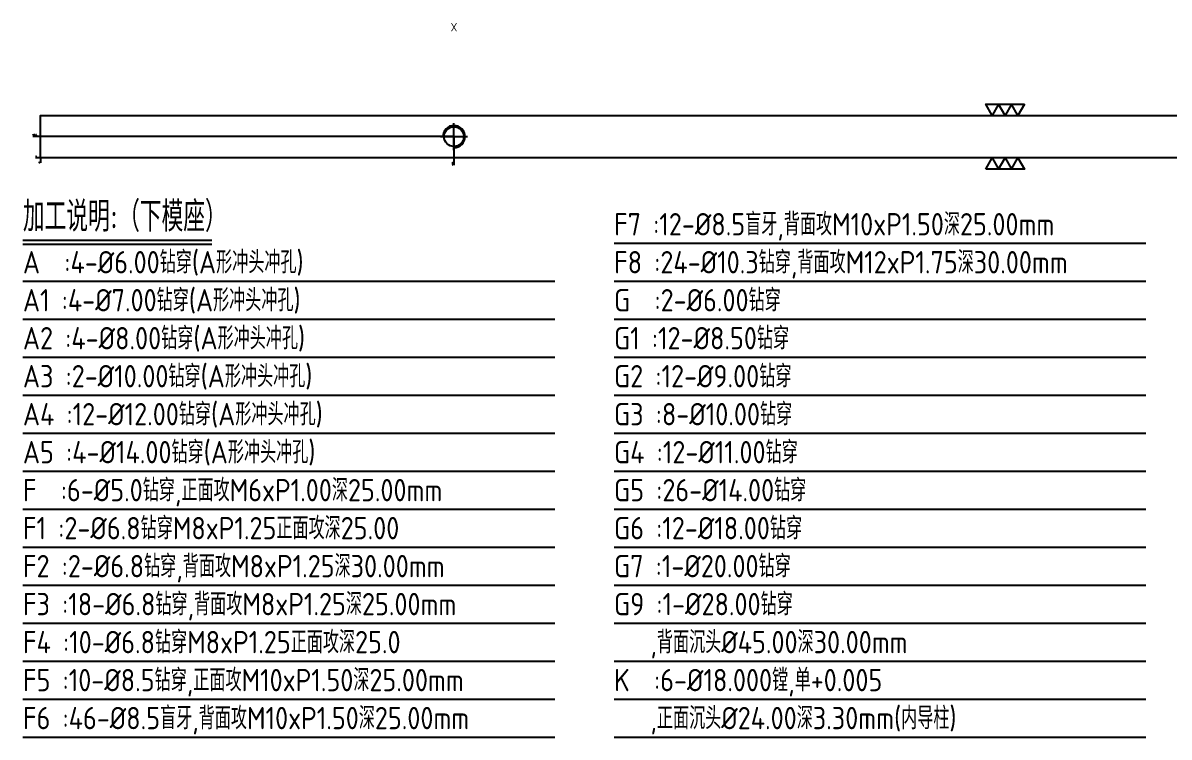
# Model space of a CAD drawing. Header units: millimetres. Extents: x 48713 to 52136, y -7473 to -5559.
# Drawn here: x 48803 to 50342, y -7473 to -6515 of the extents above; entities that cross this region are included whole.
import ezdxf
from ezdxf.enums import TextEntityAlignment as Align

# ---------------------------------------------------------------- set-up
doc = ezdxf.new("R2010")
doc.units = ezdxf.units.MM
for name, color, linetype in [('DIM', 4, 'Continuous'), ('LP', 255, 'Continuous'), ('LP_O', 40, 'Continuous'), ('TEXT', 4, 'Continuous')]:
    doc.layers.add(name, color=color, linetype=linetype)
doc.styles.add('gbenor', font='gbenor.shx', dxfattribs={"bigfont": 'gbcbig.shx'})
doc.styles.get("Standard").update_dxf_attribs({"font": 'txt.shx', "width": 0.85, "bigfont": 'ctxt.shx'})
doc.dimstyles.new('T-2-WX', dxfattribs={"dimtxt": 2, "dimasz": 2, "dimexe": 0.5, "dimexo": 0.5, "dimgap": 0.5, "dimtad": 1, "dimtxsty": 'Standard', "dimblk": 'OPEN30', "dimcen": 0, "dimazin": 3, "dimtfac": 1, "dimtmove": 0, "dimatfit": 3, "dimldrblk": 'OPEN30', "dimlwd": -1, "dimlwe": -1})

# ---------------------------------------------------------------- blocks, each defined once
blk = doc.blocks.new('*D7585')
at = {"layer": 'Defpoints', "color": 0}
for p in [(48827.1, -6695.7), (51417.1, -6695.7), (51422.1, -6695.7)]:
    blk.add_point(p, dxfattribs=at)
at = {"layer": 'DIM', "color": 0}
blk.add_line((51417.6, -6695.7), (51423.7, -6695.7), dxfattribs=at)
at = {"layer": 'DIM', "color": 0, "insert": (51423.1, -6694.2), "char_height": 2, "attachment_point": 5}
blk.add_mtext('0', dxfattribs=at)
blk = doc.blocks.new('_Open30')
blk = doc.blocks.new('*D7586')
at = {"layer": 'Defpoints', "color": 0}
for p in [(50862.1, -6667.2), (51422.1, -6667.2), (48827.1, -6695.7)]:
    blk.add_point(p, dxfattribs=at)
at = {"layer": 'DIM', "color": 0}
blk.add_line((50862.6, -6667.2), (51427.7, -6667.2), dxfattribs=at)
at = {"layer": 'DIM', "color": 0, "insert": (51425.2, -6665.6), "char_height": 2, "attachment_point": 5}
blk.add_mtext('28,5', dxfattribs=at)
blk = doc.blocks.new('*D7587')
at = {"layer": 'Defpoints', "color": 0}
for p in [(51417.1, -6638.7), (51422.1, -6638.7), (48827.1, -6695.7)]:
    blk.add_point(p, dxfattribs=at)
at = {"layer": 'DIM', "color": 0}
blk.add_line((51417.6, -6638.7), (51425.3, -6638.7), dxfattribs=at)
at = {"layer": 'DIM', "color": 0, "insert": (51423.9, -6637.2), "char_height": 2, "attachment_point": 5}
blk.add_mtext('57', dxfattribs=at)
blk = doc.blocks.new('*D7588')
at = {"layer": 'Defpoints', "color": 0}
for p in [(48822.1, -6695.7), (48827.1, -6695.7), (48827.1, -6695.7)]:
    blk.add_point(p, dxfattribs=at)
at = {"layer": 'DIM', "color": 0}
blk.add_line((48826.6, -6695.7), (48820.4, -6695.7), dxfattribs=at)
at = {"layer": 'DIM', "color": 0, "insert": (48821, -6694.2), "char_height": 2, "attachment_point": 5}
blk.add_mtext('0', dxfattribs=at)
blk = doc.blocks.new('*D7589')
at = {"layer": 'Defpoints', "color": 0}
for p in [(48822.1, -6667.2), (49382.1, -6667.2), (48827.1, -6695.7)]:
    blk.add_point(p, dxfattribs=at)
at = {"layer": 'DIM', "color": 0}
blk.add_line((49381.6, -6667.2), (48816.4, -6667.2), dxfattribs=at)
at = {"layer": 'DIM', "color": 0, "insert": (48819, -6665.6), "char_height": 2, "attachment_point": 5}
blk.add_mtext('28,5', dxfattribs=at)
blk = doc.blocks.new('*D7590')
at = {"layer": 'Defpoints', "color": 0}
for p in [(48827.1, -6695.7), (51417.1, -6695.7), (51417.1, -6700.7)]:
    blk.add_point(p, dxfattribs=at)
at = {"layer": 'DIM', "color": 0}
blk.add_line((51417.1, -6696.2), (51417.1, -6707.2), dxfattribs=at)
at = {"layer": 'DIM', "color": 0, "insert": (51415.6, -6704.2), "char_height": 2, "attachment_point": 5, "rotation": 90}
blk.add_mtext('2590', dxfattribs=at)
blk = doc.blocks.new('*D7591')
at = {"layer": 'Defpoints', "color": 0}
for p in [(50862.1, -6667.2), (48827.1, -6695.7), (50862.1, -6700.7)]:
    blk.add_point(p, dxfattribs=at)
at = {"layer": 'DIM', "color": 0}
blk.add_line((50862.1, -6667.7), (50862.1, -6707.2), dxfattribs=at)
at = {"layer": 'DIM', "color": 0, "insert": (50860.6, -6704.2), "char_height": 2, "attachment_point": 5, "rotation": 90}
blk.add_mtext('2035', dxfattribs=at)
blk = doc.blocks.new('*D7592')
at = {"layer": 'Defpoints', "color": 0}
for p in [(49382.1, -6667.2), (48827.1, -6695.7), (49382.1, -6700.7)]:
    blk.add_point(p, dxfattribs=at)
at = {"layer": 'DIM', "color": 0}
blk.add_line((49382.1, -6667.7), (49382.1, -6705.6), dxfattribs=at)
at = {"layer": 'DIM', "color": 0, "insert": (49380.6, -6703.4), "char_height": 2, "attachment_point": 5, "rotation": 90}
blk.add_mtext('555', dxfattribs=at)
blk = doc.blocks.new('*D7593')
at = {"layer": 'Defpoints', "color": 0}
for p in [(48827.1, -6695.7), (48827.1, -6695.7), (48827.1, -6700.7)]:
    blk.add_point(p, dxfattribs=at)
at = {"layer": 'DIM', "color": 0}
blk.add_line((48827.1, -6696.2), (48827.1, -6702.4), dxfattribs=at)
at = {"layer": 'DIM', "color": 0, "insert": (48825.6, -6701.8), "char_height": 2, "attachment_point": 5, "rotation": 90}
blk.add_mtext('0', dxfattribs=at)
blk = doc.blocks.new('*D7595')
at = {"layer": 'Defpoints', "color": 0}
for p in [(50646.6, -6617.8), (50641.6, -6667.2), (48827.1, -6695.7)]:
    blk.add_point(p, dxfattribs=at)
at = {"layer": 'DIM', "color": 0}
for p, q in [((50646.6, -6621.8), (50646.6, -6609.1)), ((50641.6, -6625.8), (50646.6, -6621.8)), ((50641.6, -6666.7), (50641.6, -6625.8))]:
    blk.add_line(p, q, dxfattribs=at)
at = {"layer": 'DIM', "color": 0, "insert": (50644.9, -6613.2), "char_height": 2, "attachment_point": 5, "rotation": 90}
blk.add_mtext('1814,5', dxfattribs=at)

msp = doc.modelspace()

# ---------------------------------------------------------------- linework, layer by layer
at = {"layer": 'LP', "linetype": 'Continuous', "flags": 128}
msp.add_lwpolyline([(48827.062, -6695.747), (48827.062, -6638.747), (51417.062, -6638.747), (51417.062, -6695.747)], close=True, dxfattribs=at)
at = {"layer": 'LP_O', "color": 4, "linetype": 'Continuous'}
for p, q in [((49382.062, -6685.247), (49382.062, -6649.247)), ((49364.062, -6667.247), (49400.062, -6667.247))]:
    msp.add_line(p, q, dxfattribs=at)
msp.add_circle((49382.062, -6667.247), 13.25, dxfattribs=at)
msp.add_arc((49382.062, -6667.247), 15, 270, 180, dxfattribs=at)
at = {"layer": 'TEXT', "color": 3}
for p, q in [((48803.298, -6806.335), (49056.739, -6806.335)), ((48803.298, -6811.585), (49056.739, -6811.585)), ((49597.02, -6810.385), (50311.054, -6810.385)), ((48803.298, -6861.385), (49517.332, -6861.385)), ((49597.02, -6861.385), (50311.054, -6861.385)), ((48803.298, -6912.385), (49517.332, -6912.385)), ((49597.02, -6912.385), (50311.054, -6912.385)), ((48803.298, -6963.385), (49517.332, -6963.385)), ((49597.02, -6963.385), (50311.054, -6963.385)), ((48803.298, -7014.385), (49517.332, -7014.385)), ((49597.02, -7014.385), (50311.054, -7014.385)), ((48803.298, -7065.385), (49517.332, -7065.385)), ((49597.02, -7065.385), (50311.054, -7065.385)), ((48803.298, -7116.385), (49517.332, -7116.385)), ((49597.02, -7116.385), (50311.054, -7116.385)), ((48803.298, -7167.385), (49517.332, -7167.385)), ((49597.02, -7167.385), (50311.054, -7167.385)), ((48803.298, -7218.385), (49517.332, -7218.385)), ((49597.02, -7218.385), (50311.054, -7218.385)), ((48803.298, -7269.385), (49517.332, -7269.385)), ((49597.02, -7269.385), (50311.054, -7269.385)), ((48803.298, -7320.385), (49517.332, -7320.385)), ((49597.02, -7320.385), (50311.054, -7320.385)), ((48803.298, -7371.385), (49517.332, -7371.385)), ((49597.02, -7371.385), (50311.054, -7371.385)), ((48803.298, -7422.385), (49517.332, -7422.385)), ((49597.02, -7422.385), (50311.054, -7422.385)), ((48803.298, -7473.385), (49517.332, -7473.385)), ((49597.02, -7473.385), (50311.054, -7473.385))]:
    msp.add_line(p, q, dxfattribs=at)
at = {"layer": 'TEXT', "color": 4, "linetype": 'Continuous'}
for points in [[(50148.042, -6623.747), (50139.382, -6638.747), (50130.722, -6623.747), (50122.062, -6638.747), (50113.401, -6623.747), (50104.741, -6638.747), (50096.081, -6623.747), (50148.042, -6623.747)], [(50096.081, -6710.747), (50104.741, -6695.747), (50113.401, -6710.747), (50122.062, -6695.747), (50130.722, -6710.747), (50139.382, -6695.747), (50148.042, -6710.747), (50096.081, -6710.747)]]:
    msp.add_lwpolyline(points, close=True, dxfattribs=at)

# ---------------------------------------------------------------- texts
at = {"layer": 'TEXT', "color": 4, "style": 'gbenor'}
msp.add_text('X', height=11.52, dxfattribs=at).set_placement((49382.062, -6520.37), align=Align.MIDDLE_CENTER)
for s, height, p in [('加工说明:（下模座）', 40.5, (48803.298, -6794.785)), ('F7 :12-%%C8.5盲牙,背面攻M10xP1.50深25.00mm', 30, (49597.02, -6799.885)), ('A  :4-%%c6.00钻穿(A形冲头冲孔)', 30, (48803.298, -6850.885)), ('F8 :24-%%c10.3钻穿,背面攻M12xP1.75深30.00mm', 30, (49597.02, -6850.885)), ('A1 :4-%%c7.00钻穿(A形冲头冲孔)', 30, (48803.298, -6901.885)), ('G  :2-%%c6.00钻穿', 30, (49597.02, -6901.885)), ('A2 :4-%%c8.00钻穿(A形冲头冲孔)', 30, (48803.298, -6952.885)), ('G1 :12-%%c8.50钻穿', 30, (49597.02, -6952.885)), ('A3 :2-%%c10.00钻穿(A形冲头冲孔)', 30, (48803.298, -7003.885)), ('G2 :12-%%c9.00钻穿', 30, (49597.02, -7003.885)), ('A4 :12-%%c12.00钻穿(A形冲头冲孔)', 30, (48803.298, -7054.885)), ('G3 :8-%%c10.00钻穿', 30, (49597.02, -7054.885)), ('A5 :4-%%c14.00钻穿(A形冲头冲孔)', 30, (48803.298, -7105.885)), ('G4 :12-%%c11.00钻穿', 30, (49597.02, -7105.885)), ('F  :6-%%c5.0钻穿,正面攻M6xP1.00深25.00mm', 30, (48803.298, -7156.885)), ('G5 :26-%%c14.00钻穿', 30, (49597.02, -7156.885)), ('F1 :2-%%C6.8钻穿M8xP1.25正面攻深25.00', 30, (48803.298, -7207.885)), ('G6 :12-%%c18.00钻穿', 30, (49597.02, -7207.885)), ('F2 :2-%%c6.8钻穿,背面攻M8xP1.25深30.00mm', 30, (48803.298, -7258.885)), ('G7 :1-%%c20.00钻穿', 30, (49597.02, -7258.885)), ('F3 :18-%%c6.8钻穿,背面攻M8xP1.25深25.00mm', 30, (48803.298, -7309.885)), ('G9 :1-%%c28.00钻穿', 30, (49597.02, -7309.885)), ('F4 :10-%%C6.8钻穿M8xP1.25正面攻深25.0', 30, (48803.298, -7360.885)), ('   ,背面沉头%%c45.00深30.00mm', 30, (49597.02, -7360.885)), ('F5 :10-%%C8.5钻穿,正面攻M10xP1.50深25.00mm', 30, (48803.298, -7411.885)), ('F6 :46-%%C8.5盲牙,背面攻M10xP1.50深25.00mm', 30, (48803.298, -7462.885)), ('   ,正面沉头%%c24.00深3.30mm(内导柱)', 30, (49597.02, -7462.885))]:
    msp.add_text(s, height=height, dxfattribs=at).set_placement(p)
at = {"layer": 'TEXT', "color": 2, "style": 'gbenor'}
msp.add_text('K  :6-%%C18.000镗,单+0.005', height=30, dxfattribs=at).set_placement((49597.02, -7411.885))

# ---------------------------------------------------------------- dimensions: what is measured, and where the dimension line sits
at = {"layer": 'DIM', "color": 4}
for feature_location, offset, dtype, origin, picture, middle in [((50641.562, -6667.247), (5, 49.444), 1, (48827.062, -6695.747), '*D7595', (50644.871, -6613.215)), ((51417.062, -6638.747), (5, 0), 0, (48827.062, -6695.747), '*D7587', (51423.938, -6637.247)), ((49382.062, -6667.247), (-560, 0), 0, (48827.062, -6695.747), '*D7589', (48818.971, -6665.556)), ((50862.062, -6667.247), (560, 0), 0, (48827.062, -6695.747), '*D7586', (51425.152, -6665.556)), ((50862.062, -6667.247), (0, -33.5), 1, (48827.062, -6695.747), '*D7591', (50860.562, -6704.242)), ((49382.062, -6667.247), (0, -33.5), 1, (48827.062, -6695.747), '*D7592', (49380.562, -6703.433)), ((48827.061525038, -6695.746812515), (-5, 0), 0, (48827.061525038, -6695.746812515), '*D7588', (48820.994858372, -6694.246812515)), ((51417.061525038, -6695.746812515), (5, 0), 0, (48827.061525038, -6695.746812515), '*D7585', (51423.128191705, -6694.246812515)), ((48827.061525038, -6695.746812515), (0, -5), 1, (48827.061525038, -6695.746812515), '*D7593', (48825.561525038, -6701.813479182)), ((51417.062, -6695.747), (0, -5), 1, (48827.062, -6695.747), '*D7590', (51415.562, -6704.242))]:
    dim = msp.add_ordinate_dim(feature_location=feature_location, offset=offset, dtype=dtype, origin=origin, dimstyle='T-2-WX', dxfattribs=at)
    dim.commit()
    dim.dimension.update_dxf_attribs({"geometry": picture, "text_midpoint": middle})

doc.saveas('drawing.dxf')
